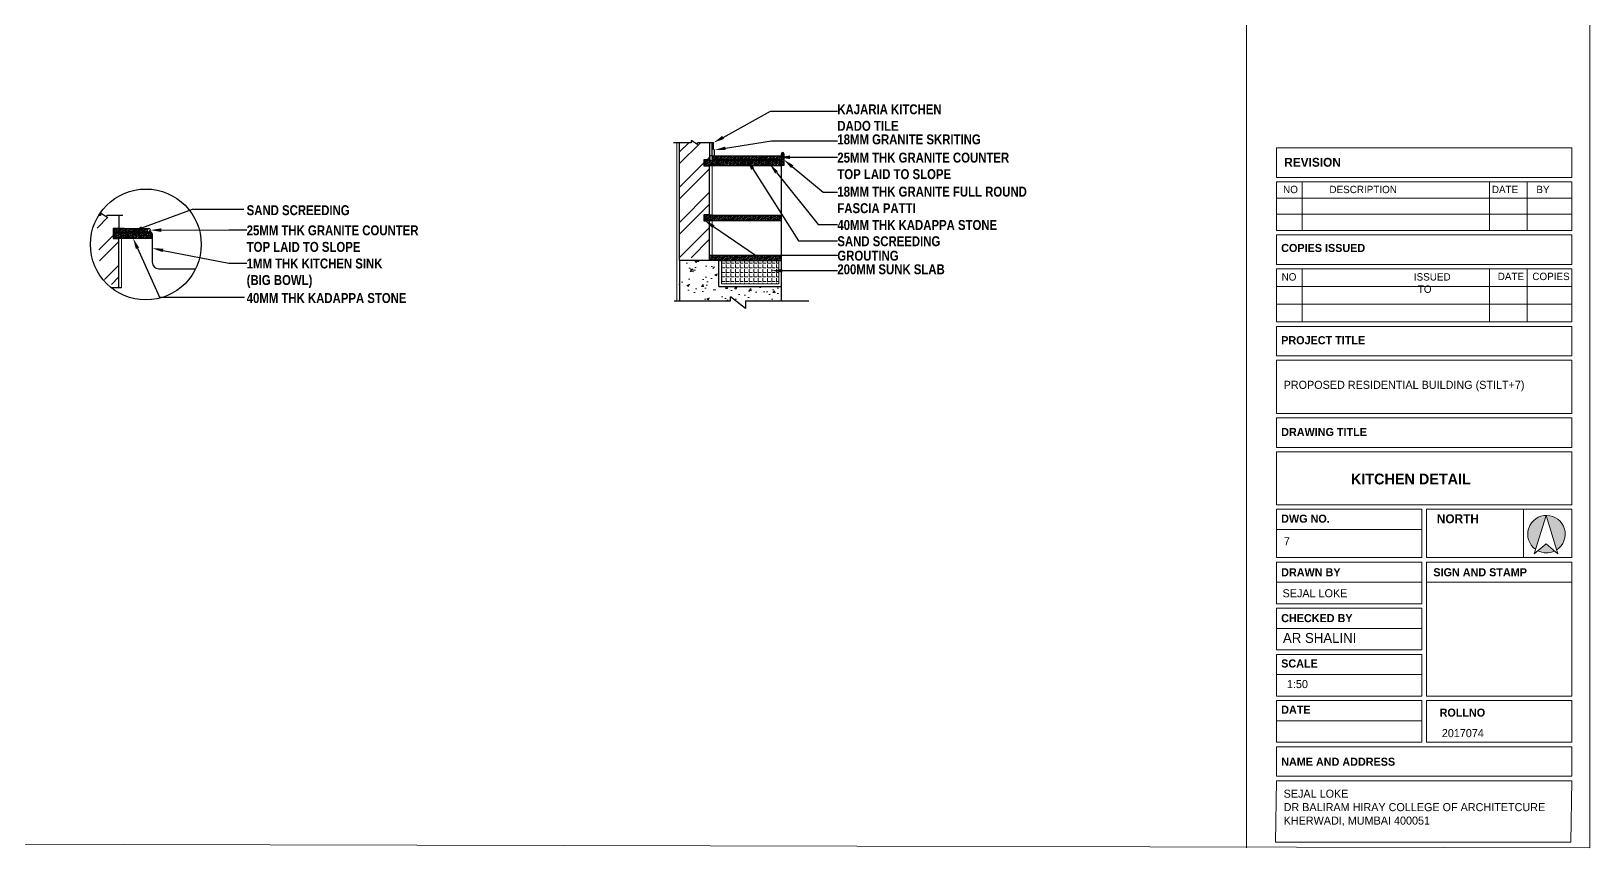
# Model space of a CAD drawing. Header units: millimetres. Extents: x -1932176 to 78768, y -1967 to 1266654.
# Drawn here: x -285910 to -273986, y 475674 to 481921 of the extents above; entities that cross this region are included whole.
import ezdxf
from ezdxf import colors
from ezdxf.entities.mleader import LeaderData, LeaderLine
from ezdxf.math import Vec2, Vec3

# ---------------------------------------------------------------- set-up
doc = ezdxf.new("R2010")
doc.units = ezdxf.units.MM
for name, color, linetype, lineweight in [('HATCH', 250, 'Continuous', 13), ('PLASTER', 252, 'Continuous', 15), ('SHEET', 7, 'Continuous', 13)]:
    doc.layers.add(name, color=color, linetype=linetype, lineweight=lineweight)
doc.styles.add('.3SWIS BOLD', font='swisscb.ttf', dxfattribs={"height": 0.3})
doc.styles.add('20 scale', font='ARIALN.TTF', dxfattribs={"height": 0.2})
doc.styles.get("Standard").update_dxf_attribs({"font": 'arial.ttf'})
pattern_1 = [(45, (-459016.053, 152408.8), (-13.4703842, 13.4703842), []), (45, (-459002.583, 152408.8), (-13.4703842, 13.4703842), [23.8125, -4.7625, 0, -4.7625])]

msp = doc.modelspace()

# ---------------------------------------------------------------- hatches: boundary and pattern name
at = {"layer": 'HATCH'}
h = msp.add_hatch(dxfattribs=at)
h.set_pattern_fill('ANSI32', color=256, scale=20)
h.set_pattern_definition([(45, (-455706.18, 152408.8), (-134.70384, 134.70384), []), (45, (-455616.37, 152408.8), (-134.70384, 134.70384), [])])
h.paths.add_polyline_path([(-280759.26955, 480512.52566), (-280719.72652, 480512.52566), (-280719.72652, 480892.52566), (-280759.26955, 480892.52566), (-280759.26955, 480932.52566), (-280719.72652, 480932.52566), (-280719.72652, 481067.52566), (-280949.72652, 481067.52566), (-280949.72652, 480187.52566), (-280719.72652, 480187.52566), (-280719.72652, 480472.52566), (-280759.26955, 480472.52566)])
h = msp.add_hatch(dxfattribs=at)
h.set_pattern_fill('AR-CONC', color=256, scale=0.1)
h.set_pattern_definition([(50, (-455706.177, 152408.799), (18.2184669, -1.59390855), [1.905, -20.955]), (355, (-455706.177, 152408.8), (-3.5243421, 19.1056845), [1.524, -16.7640584]), (100.4514447, (-455704.658, 152408.666), (14.6941247, 17.5117752), [1.6190009, -17.8090245]), (46.1842, (-455706.177, 152413.88), (27.1079041, -4.2042328), [2.8575, -31.4325]), (96.635558, (-455703.918, 152413.53), (23.7404134, 24.7426125), [2.4285023, -26.7135608]), (351.184151, (-455706.177, 152413.88), (23.7404134, 24.7426125), [2.2859967, -25.1459732]), (21, (-455703.637, 152412.609), (15.1614391, -10.2265198), [1.905, -20.955]), (326, (-455703.637, 152412.61), (6.1802028, 18.4187966), [1.524, -16.764]), (71.451445, (-455702.373, 152411.757), (21.3416419, 8.1922769), [1.6190009, -17.8089938]), (37.5, (-455706.177, 152408.799), (0.30886033, 8.45550389), [0, -16.5608, 0, -17.018, 0, -16.8275]), (7.5, (-455706.177, 152408.799), (6.68196625, 10.01805748), [0, -9.7028, 0, -16.1798, 0, -6.4135]), (327.5, (-455711.841, 152408.799), (13.55905952, -0.5728744), [0, -6.35, 0, -19.812, 0, -26.289]), (317.5, (-455714.381, 152408.799), (14.81291814, 2.5426491), [0, -8.255, 0, -13.1572, 0, -18.669])])
h.paths.add_polyline_path([(-280699.72652, 480967.52566), (-280699.72652, 481067.52566), (-280702.72652, 481067.52566), (-280702.72652, 480967.52566), (-280719.72652, 480967.52566), (-280719.72652, 480932.52566), (-280699.72652, 480932.52566), (-280169.72652, 480932.52566), (-280169.72652, 480942.52566), (-280699.72652, 480942.52566)])
h = msp.add_hatch(dxfattribs=at)
h.set_pattern_fill('ANSI35', color=256, scale=3)
h.set_pattern_definition(pattern_1)
h.paths.add_polyline_path([(-280169.72652, 480932.52566), (-280699.72652, 480932.52566), (-280759.26955, 480932.52566), (-280759.26955, 480892.52566), (-280169.72652, 480892.52566)])
h.paths.add_polyline_path([(-280169.72652, 480512.52566), (-280699.72652, 480512.52566), (-280759.26955, 480512.52566), (-280759.26955, 480472.52566), (-280169.72652, 480472.52566)])
h.paths.add_polyline_path([(-280169.72652, 480967.52566), (-280699.72652, 480967.52566), (-280699.72652, 480942.52566), (-280169.72652, 480942.52566)])
h = msp.add_hatch(dxfattribs=at)
h.set_pattern_fill('ANSI35', color=256, scale=3)
h.set_pattern_definition(pattern_1)
h.paths.add_polyline_path([(-280169.72652, 480892.52566), (-280151.72652, 480892.52566), (-280151.72652, 480982.52566, 1), (-280169.72652, 480982.52566)])
h = msp.add_hatch(dxfattribs=at)
h.set_pattern_fill('ANSI32', color=256, scale=20)
h.set_pattern_definition([(45, (-460225.07, 151852.35), (-134.70384, 134.70384), []), (45, (-460135.26, 151852.35), (-134.70384, 134.70384), [])])
h.paths.add_polyline_path([(-285278.16038, 479956.0776), (-285238.61735, 479956.0776), (-285238.61735, 480336.0776), (-285282.5267, 480336.0776), (-285282.5267, 480413.97012), (-285238.61735, 480413.97012), (-285238.61735, 480511.0776), (-285410.65579, 480481.52508), (-285377.09893, 480041.30476), (-285263.21082, 479959.46858), (-285238.61735, 479916.0776), (-285278.16038, 479916.0776)])
h = msp.add_hatch(dxfattribs=at)
h.set_pattern_fill('ANSI35', color=256, scale=3)
h.set_pattern_definition([(45, (-463534.944, 151852.351), (-13.4703842, 13.4703842), []), (45, (-463521.474, 151852.351), (-13.4703842, 13.4703842), [23.8125, -4.7625, 0, -4.7625])])
h.paths.add_polyline_path([(-284983.38887, 480376.0776), (-285218.61735, 480376.0776), (-285278.16038, 480376.0776), (-285278.16038, 480336.0776), (-284983.38887, 480336.0776)])
h.paths.add_polyline_path([(-284688.61735, 479956.0776), (-285218.61735, 479956.0776), (-285278.16038, 479956.0776)])
h.paths.add_polyline_path([(-285016.09607, 480411.0776), (-285278.16038, 480411.0776), (-285278.16038, 480386.0776), (-285016.09607, 480386.0776)])
h = msp.add_hatch(dxfattribs=at)
h.set_pattern_fill('AR-CONC', color=256, scale=0.1)
h.set_pattern_definition([(50, (-460225.068, 151852.351), (18.2184669, -1.59390855), [1.905, -20.955]), (355, (-460225.068, 151852.351), (-3.5243421, 19.1056845), [1.524, -16.7640584]), (100.4514447, (-460223.55, 151852.218), (14.6941247, 17.5117752), [1.6190009, -17.8090245]), (46.1842, (-460225.068, 151857.431), (27.1079041, -4.2042328), [2.8575, -31.4325]), (96.635558, (-460222.809, 151857.08), (23.7404134, 24.7426125), [2.4285023, -26.7135608]), (351.184151, (-460225.068, 151857.43), (23.7404134, 24.7426125), [2.2859967, -25.1459732]), (21, (-460222.528, 151856.161), (15.1614391, -10.2265198), [1.905, -20.955]), (326, (-460222.528, 151856.161), (6.1802028, 18.4187966), [1.524, -16.764]), (71.451445, (-460221.264, 151855.309), (21.3416419, 8.1922769), [1.6190009, -17.8089938]), (37.5, (-460225.0675, 151852.351), (0.30886033, 8.45550389), [0, -16.5608, 0, -17.018, 0, -16.8275]), (7.5, (-460225.0675, 151852.351), (6.68196625, 10.01805748), [0, -9.7028, 0, -16.1798, 0, -6.4135]), (327.5, (-460230.732, 151852.351), (13.55905952, -0.5728744), [0, -6.35, 0, -19.812, 0, -26.289]), (317.5, (-460233.272, 151852.351), (14.81291814, 2.5426491), [0, -8.255, 0, -13.1572, 0, -18.669])])
h.paths.add_polyline_path([(-285216.55647, 480386.0776), (-285218.61735, 480386.05397), (-285221.61735, 480386.05397), (-285221.61735, 480386.03104), (-285277.95422, 480386.03104), (-285277.95422, 480376.0776), (-285218.61735, 480376.0776), (-284986.06836, 480376.0776), (-285003.38887, 480386.0776), (-285218.61735, 480386.0776)])
h = msp.add_hatch(dxfattribs=at)
h.set_pattern_fill('ANSI35', color=256, scale=3)
h.set_pattern_definition([(45, (-453693.533, 152071.24), (-13.4703842, 13.4703842), []), (45, (-453680.063, 152071.24), (-13.4703842, 13.4703842), [23.8125, -4.7625, 0, -4.7625])])
h.paths.add_polyline_path([(-280169.72652, 480207.52566), (-280699.72652, 480207.52566), (-280699.72652, 480167.52566), (-280649.72652, 480167.52566), (-280169.72652, 480167.52566)])
h.paths.add_polyline_path([(-280699.72652, 480207.52566), (-280719.72652, 480207.52566), (-280719.72652, 480167.52566), (-280699.72652, 480167.52566)])
h = msp.add_hatch(dxfattribs=at)
h.set_pattern_fill('AR-CONC', color=256)
h.set_pattern_definition([(50, (-455706.18, 152408.8), (182.18467, -15.939086), [19.05, -209.55]), (355, (-455706.18, 152408.8), (-35.24342, 191.056845), [15.24, -167.64058]), (100.451445, (-455691, 152407.47), (146.94125, 175.11775), [16.19001, -178.09024]), (46.1842, (-455706.18, 152459.6), (271.07904, -42.04233), [28.575, -314.325]), (96.63556, (-455683.6, 152456.1), (237.40413, 247.42612), [24.28502, -267.1356]), (351.18415, (-455706.18, 152459.6), (237.40413, 247.42612), [22.85997, -251.45973]), (21, (-455680.78, 152446.9), (151.61439, -102.2652), [19.05, -209.55]), (326, (-455680.78, 152446.9), (61.80203, 184.18797), [15.24, -167.64]), (71.451445, (-455668.14, 152438.38), (213.41642, 81.92277), [16.19001, -178.08994]), (37.5, (-455706.177, 152408.8), (3.088603, 84.555039), [0, -165.608, 0, -170.18, 0, -168.275]), (7.5, (-455706.18, 152408.8), (66.819663, 100.180575), [0, -97.028, 0, -161.798, 0, -64.135]), (327.5, (-455762.82, 152408.8), (135.590595, -5.728744), [0, -63.5, 0, -198.12, 0, -262.89]), (317.5, (-455788.22, 152408.8), (148.12918, 25.42649), [0, -82.55, 0, -131.572, 0, -186.69])])
h.paths.add_polyline_path([(-280649.72652, 480167.52566), (-280949.72652, 480167.52566), (-280949.72652, 479857.05838), (-280559.72652, 479857.05838), (-280559.72652, 479887.79362), (-280445.29157, 479799.94439), (-280445.29157, 479857.05838), (-280169.72652, 479857.05838), (-280169.72652, 479967.52566), (-280649.72652, 479967.52566)])
h = msp.add_hatch(dxfattribs=at)
h.set_pattern_fill('ANGLE', color=256, scale=5)
h.set_pattern_definition([(0, (-455706.177, 152408.8), (0, 34.925), [25.4, -9.525]), (90, (-455706.177, 152408.8), (-34.925, 2e-15), [25.4, -9.525])])
h.paths.add_polyline_path([(-280189.72652, 479987.52566), (-280189.72652, 480167.52566), (-280629.72652, 480167.52566), (-280629.72652, 479987.52566)])
at = {"layer": 'SHEET', "linetype": 'ByBlock', "lineweight": 20, "transparency": 33554687}
h = msp.add_hatch(color=256, dxfattribs=at)
h.dxf.hatch_style = 1
h.paths.add_polyline_path([(-274320.99056, 478215.08688), (-274239.59647, 477953.3627, 3.231701641), (-274401.2169, 477957.11762)])
h.paths.add_polyline_path([(-274320.99056, 477999.51783), (-274383.4535, 477946.21391, 0.2347967333), (-274256.07859, 477944.12399)])

# ---------------------------------------------------------------- linework, layer by layer
for p, q in [((-280861.84862, 481067.52566), (-280996.96655, 481067.52566)), ((-280949.72652, 480167.52566), (-280949.72652, 481067.52566)), ((-280813.08063, 481053.17605), (-280861.84862, 481085.50559)), ((-280861.84862, 481085.50559), (-280861.84862, 481067.52566)), ((-280689.72652, 481067.52566), (-280813.08063, 481067.52566)), ((-280813.08063, 481053.17605), (-280813.08063, 481067.52566)), ((-280719.72652, 481067.52566), (-280719.72652, 480932.52566)), ((-280702.72652, 481067.52566), (-280702.72652, 480967.52566)), ((-280699.72652, 480967.52566), (-280699.72652, 481067.52566)), ((-280689.72652, 481017.52566), (-280689.72652, 481067.52566)), ((-280719.72652, 480935.29042), (-280763.63587, 480935.29042)), ((-280763.63587, 480935.29042), (-280763.63587, 480893.29042)), ((-280699.72652, 480932.52566), (-280759.26955, 480932.52566)), ((-280759.26955, 480932.52566), (-280759.26955, 480892.52566)), ((-280702.72652, 480967.52566), (-280719.72652, 480967.52566)), ((-280689.72652, 481017.52566), (-280699.72652, 481017.52566)), ((-280699.72652, 480967.52566), (-280699.72652, 480942.52566)), ((-280699.72652, 480967.52566), (-280699.72652, 480967.52566)), ((-280699.72652, 480967.52566), (-280681.72652, 480967.52566)), ((-280699.72652, 480942.52566), (-280169.72652, 480942.52566)), ((-280699.72652, 480932.52566), (-280169.72652, 480932.52566)), ((-280689.72652, 481017.52566), (-280681.72652, 481010.99554)), ((-280681.72652, 480967.52566), (-280681.72652, 481010.99554)), ((-280681.72652, 480967.52566), (-280169.72652, 480967.52566)), ((-280169.72652, 480892.52566), (-280169.72652, 480982.52566)), ((-280169.72652, 480167.52566), (-280169.72652, 480967.52566)), ((-280151.72652, 480982.52566), (-280151.72652, 480892.52566)), ((-280763.63587, 480893.29042), (-280763.63587, 480891.29042)), ((-280763.63587, 480891.29042), (-280719.72652, 480891.29042)), ((-280759.26955, 480892.52566), (-280169.72652, 480892.52566)), ((-280719.72652, 480512.52566), (-280719.72652, 480892.52566)), ((-280151.72652, 480892.52566), (-280169.72652, 480892.52566)), ((-285380.73946, 480511.0776), (-285398.12843, 480511.0776)), ((-285331.97146, 480496.72799), (-285380.73946, 480529.05753)), ((-285380.73946, 480529.05753), (-285380.73946, 480511.0776)), ((-285208.61735, 480511.0776), (-285331.97146, 480511.0776)), ((-285331.97146, 480496.72799), (-285331.97146, 480511.0776)), ((-285238.61735, 480511.0776), (-285238.61735, 480411.0776)), ((-280719.72652, 480514.52566), (-280763.63587, 480514.52566)), ((-280763.63587, 480514.52566), (-280763.63587, 480472.52566)), ((-280763.63587, 480472.52566), (-280763.63587, 480470.52566)), ((-280763.63587, 480470.52566), (-280719.72652, 480470.52566)), ((-280699.72652, 480512.52566), (-280759.26955, 480512.52566)), ((-280759.26955, 480512.52566), (-280759.26955, 480472.52566)), ((-280759.26955, 480472.52566), (-280169.72652, 480472.52566)), ((-280719.72652, 480512.52566), (-280719.72652, 480514.52566)), ((-280719.72652, 480167.52566), (-280719.72652, 480472.52566)), ((-280699.72652, 480512.52566), (-280169.72652, 480512.52566)), ((-285198.97708, 480411.0776), (-285282.5267, 480411.0776)), ((-285282.5267, 480411.0776), (-285282.5267, 480336.84236)), ((-285282.5267, 480336.84236), (-285282.5267, 480334.84236)), ((-285282.5267, 480334.84236), (-285238.61735, 480334.84236)), ((-285278.16038, 480411.0776), (-285278.16038, 480386.0776)), ((-285278.16038, 480386.0776), (-285003.38887, 480386.0776)), ((-285218.61735, 480376.0776), (-285278.16038, 480376.0776)), ((-285278.16038, 480376.0776), (-285278.16038, 480336.0776)), ((-285278.16038, 480336.0776), (-284983.38887, 480336.0776)), ((-285238.61735, 479956.0776), (-285238.61735, 480336.0776)), ((-285218.61735, 480411.0776), (-285218.61735, 480411.0776)), ((-285218.61735, 480376.0776), (-284983.38887, 480376.0776)), ((-285200.61735, 480411.0776), (-285010.67746, 480411.0776)), ((-284983.38887, 480366.0776), (-284983.38887, 480153.31205)), ((-280719.72652, 480167.52566), (-280719.72652, 480207.52566)), ((-280719.72652, 480207.52566), (-280169.72652, 480207.52566)), ((-284933.38887, 480103.31205), (-284651.70227, 480103.31205)), ((-280649.72652, 480167.52566), (-280949.72652, 480167.52566)), ((-280949.72652, 480167.52566), (-280949.72652, 479857.05838)), ((-280649.72652, 479967.52566), (-280649.72652, 480167.52566)), ((-280649.72652, 480167.52566), (-280169.72652, 480167.52566)), ((-280169.72652, 479857.05838), (-280169.72652, 480167.52566)), ((-280649.72652, 479967.52566), (-280169.72652, 479967.52566)), ((-285218.61735, 479956.0776), (-285295.57393, 479956.0776)), ((-280990.24752, 479857.05838), (-280559.72652, 479857.05838)), ((-280559.72652, 479857.05838), (-280559.72652, 479887.79362)), ((-280445.29157, 479799.94439), (-280559.72652, 479887.79362)), ((-280445.29157, 479857.05838), (-279961.41303, 479857.05838)), ((-280445.29157, 479857.05838), (-280445.29157, 479799.94439))]:
    msp.add_line(p, q)
msp.add_circle((-285032.91753, 480288.92995), 424.00363)
for centre, radius, start, end in [((-280160.72652, 480982.52566), 9, 0, 180), ((-285010.67746, 480398.5776), 12.5, 270, 90), ((-285003.38887, 480366.0776), 20, 0, 90), ((-284933.38887, 480153.31205), 50, 180, 270)]:
    msp.add_arc(centre, radius, start, end)
at = {"layer": 'PLASTER'}
for p, q in [((-280969.72652, 479857.05838), (-280969.72652, 481067.52566)), ((-280699.72652, 480892.52566), (-280699.72652, 480512.52566)), ((-280699.72652, 480488.85712), (-280699.72652, 480475.38673)), ((-280699.72652, 480472.52566), (-280699.72652, 480167.52566)), ((-285218.61735, 480336.0776), (-285218.61735, 479956.0776)), ((-280629.72652, 480167.52566), (-280629.72652, 479987.52566)), ((-280189.72652, 479987.52566), (-280189.72652, 480167.52566)), ((-280629.72652, 479987.52566), (-280189.72652, 479987.52566))]:
    msp.add_line(p, q, dxfattribs=at)
at = {"layer": 'SHEET'}
msp.add_line((-276612.92523, 488125.36217), (-276612.92523, 475673.74839), dxfattribs=at)
at = {"layer": 'SHEET', "linetype": 'Continuous', "lineweight": 9, "ltscale": 2.5}
for p, q in [((-274123.17975, 481028.17074), (-274123.17975, 480807.38732)), ((-274123.17975, 480802.21849), (-274123.17975, 481028.17074)), ((-276382.70227, 480768.32565), (-274123.17975, 480768.32565)), ((-276382.70227, 480768.32565), (-276382.70227, 480396.26554)), ((-276185.49292, 480768.32565), (-276185.49292, 480396.26554)), ((-274753.83323, 480768.32565), (-274753.83323, 480396.26554)), ((-274464.08827, 480768.32565), (-274464.08827, 480396.26554)), ((-274123.17975, 480768.32565), (-274123.17975, 480396.26554)), ((-276382.70227, 480644.30561), (-274123.17975, 480644.30561)), ((-276382.70227, 480520.28558), (-274123.17975, 480520.28558)), ((-274123.17975, 480396.26554), (-276382.70227, 480396.26554)), ((-274123.17975, 480362.3727), (-274123.17975, 480136.42045)), ((-276382.70227, 479696.57467), (-276382.70227, 480102.52761)), ((-276382.70227, 480102.52761), (-274123.17975, 480102.52761)), ((-276185.49292, 480102.52761), (-276185.49292, 479696.57467)), ((-274753.83323, 480102.52761), (-274753.83323, 479696.57467)), ((-274464.08827, 480102.52761), (-274464.08827, 479696.57467)), ((-274123.17975, 480102.52761), (-274123.17975, 479696.57467)), ((-276382.70227, 479967.20997), (-274123.17975, 479967.20997)), ((-276382.70227, 479831.89232), (-274123.17975, 479831.89232)), ((-274123.17975, 479696.57467), (-276382.70227, 479696.57467)), ((-275269.88743, 477893.27198), (-275269.88743, 478263.30008)), ((-275235.99459, 477893.27198), (-275235.99459, 478263.30008)), ((-274493.20785, 478263.30008), (-274493.20785, 477893.27198)), ((-275269.88743, 477540.18947), (-275269.88743, 477859.37914)), ((-275235.99459, 476834.02444), (-275235.99459, 477859.37914)), ((-275269.88743, 477187.10695), (-275269.88743, 477506.29663)), ((-275269.88743, 476834.02444), (-275269.88743, 477153.21412)), ((-275269.88743, 476480.94193), (-275269.88743, 476800.1316)), ((-275235.99459, 476834.02444), (-274123.17975, 476834.02444)), ((-275235.99459, 476480.94193), (-275235.99459, 476800.1316)), ((-275235.99459, 476800.1316), (-274123.17975, 476800.1316)), ((-275235.99459, 476480.94193), (-274123.17975, 476480.94193))]:
    msp.add_line(p, q, dxfattribs=at)
at = {"layer": 'SHEET', "linetype": 'ByBlock', "lineweight": 20}
for p, q in [((-274412.25026, 477921.63966), (-274320.99056, 478215.08688)), ((-274229.73086, 477921.63966), (-274320.99056, 478215.08688)), ((-274412.25026, 477921.63966), (-274320.99056, 477999.51783)), ((-274229.73086, 477921.63966), (-274320.99056, 477999.51783))]:
    msp.add_line(p, q, dxfattribs=at)
at = {"layer": 'SHEET'}
msp.add_lwpolyline([(-291936.58594, 488167.28367), (-273985.92508, 488125.36217), (-273985.92508, 475673.74839), (-291936.58594, 475715.66989)], close=True, dxfattribs=at)
at = {"layer": 'SHEET', "linetype": 'Continuous', "lineweight": 9, "ltscale": 2.5}
for points in [[(-274123.17975, 480802.21849), (-276382.70227, 480802.21849), (-276382.70227, 481028.17074), (-274123.17975, 481028.17074)], [(-275608.8158, 480362.3727), (-276382.70227, 480362.3727)], [(-276382.70227, 480136.42045), (-276382.70227, 480362.3727)], [(-274123.17975, 480136.42045), (-276382.70227, 480136.42045), (-276382.70227, 480362.3727), (-274123.17975, 480362.3727)], [(-276382.70227, 479696.57467), (-276382.70227, 480102.52761)], [(-274123.17975, 479662.68183), (-276382.70227, 479662.68183)], [(-276382.70227, 479436.72958), (-276382.70227, 479662.68183)], [(-276382.70227, 478996.8838), (-276382.70227, 479402.83674)], [(-274123.17975, 478962.99096), (-276382.70227, 478962.99096)], [(-276382.70227, 478737.03871), (-276382.70227, 478962.99096)], [(-276382.70227, 478297.19292), (-276382.70227, 478703.14587)], [(-275269.88743, 478109.09744), (-276382.70227, 478109.09744), (-276382.70227, 478263.30008), (-275269.88743, 478263.30008)], [(-275235.99459, 478263.30008), (-274123.17975, 478263.30008)], [(-274123.17975, 478263.30008), (-274123.17975, 477893.27198)], [(-275269.88743, 477893.27198), (-276382.70227, 477893.27198), (-276382.70227, 478109.09744), (-275269.88743, 478109.09744)], [(-275269.88743, 477705.1765), (-276382.70227, 477705.1765), (-276382.70227, 477859.37914), (-275269.88743, 477859.37914)], [(-274123.17975, 477893.27198), (-275235.99459, 477893.27198)], [(-275235.99459, 477859.37914), (-274123.17975, 477859.37914)], [(-274123.17975, 477859.37914), (-274123.17975, 476834.02444)], [(-275269.88743, 477540.18947), (-276382.70227, 477540.18947), (-276382.70227, 477705.1765), (-275269.88743, 477705.1765)], [(-275235.99459, 477705.1765), (-274123.17975, 477705.1765)], [(-275269.88743, 477352.09399), (-276382.70227, 477352.09399), (-276382.70227, 477506.29663), (-275269.88743, 477506.29663)], [(-275269.88743, 477187.10695), (-276382.70227, 477187.10695), (-276382.70227, 477352.09399), (-275269.88743, 477352.09399)], [(-275269.88743, 476999.01147), (-276382.70227, 476999.01147), (-276382.70227, 477153.21412), (-275269.88743, 477153.21412)], [(-275269.88743, 476834.02444), (-276382.70227, 476834.02444), (-276382.70227, 476999.01147), (-275269.88743, 476999.01147)], [(-275269.88743, 476645.92896), (-276382.70227, 476645.92896), (-276382.70227, 476800.1316), (-275269.88743, 476800.1316)], [(-274123.17975, 476800.1316), (-274123.17975, 476480.94193)], [(-275269.88743, 476480.94193), (-276382.70227, 476480.94193), (-276382.70227, 476645.92896), (-275269.88743, 476645.92896)], [(-274123.17975, 476447.04909), (-276382.70227, 476447.04909)]]:
    msp.add_lwpolyline(points, dxfattribs=at)
for points in [[(-276382.70227, 479662.68183), (-274123.17975, 479662.68183), (-274123.17975, 479436.72958), (-276382.70227, 479436.72958)], [(-276382.70227, 479402.83674), (-274123.17975, 479402.83674), (-274123.17975, 478996.8838), (-276382.70227, 478996.8838)], [(-276382.70227, 478962.99096), (-274123.17975, 478962.99096), (-274123.17975, 478737.03871), (-276382.70227, 478737.03871)], [(-276382.70227, 478703.14587), (-274123.17975, 478703.14587), (-274123.17975, 478297.19292), (-276382.70227, 478297.19292)], [(-276382.70227, 476447.04909), (-274123.17975, 476447.04909), (-274123.17975, 476221.09684), (-276382.70227, 476221.09684)], [(-276382.70227, 476187.204), (-274123.17975, 476187.204), (-274131.96428, 475715.75406), (-276391.4868, 475715.75406)]]:
    msp.add_lwpolyline(points, close=True, dxfattribs=at)
at = {"layer": 'SHEET', "linetype": 'ByBlock', "lineweight": 20}
for start, end in [(303.056834928, 234.281348042), (242.632966, 295.48702152)]:
    msp.add_arc((-274317.66347, 478073.31468), 143.1186, start, end, dxfattribs=at)

# ---------------------------------------------------------------- texts
at = {"lineweight": 15, "attachment_point": 1, "style": '.3SWIS BOLD'}
for s, insert, char_height in [('KAJARIA KITCHEN \\PDADO TILE', (-279742.68008, 481361.15968), 75.9458467), ('18MM GRANITE SKRITING', (-279742.68008, 481131.01034), 75.9458467), ('25MM THK GRANITE COUNTER\\PTOP LAID TO SLOPE', (-279742.68008, 480991.51405), 75.9458467), ('18MM THK GRANITE FULL ROUND \\PFASCIA PATTI', (-279742.68008, 480731.079), 75.9458467), ('SAND SCREEDING', (-284261.57091, 480589.08845), 75.9458467), ('25MM THK GRANITE COUNTER\\PTOP LAID TO SLOPE', (-284261.57091, 480435.06599), 75.9458467), ('40MM THK KADAPPA STONE', (-279742.68008, 480476.04754), 75.9458467), ('SAND SCREEDING', (-279742.68008, 480351.67915), 75.9458467), ('GROUTING', (-279742.68008, 480241.24419), 75.945847), ('1MM THK KITCHEN SINK\\P(BIG BOWL)', (-284261.57091, 480181.57019), 75.9458467), ('200MM SUNK SLAB', (-279742.68008, 480137.0631), 75.9458467), ('40MM THK KADAPPA STONE', (-284261.57091, 479917.01892), 75.9458467)]:
    msp.add_mtext_dynamic_manual_height_columns(s, width=2443.5371328, gutter_width=12.5, heights=[312.7471], dxfattribs=dict(at, insert=insert, char_height=char_height))
at = {"layer": 'SHEET', "linetype": 'Continuous', "lineweight": 9, "ltscale": 50, "attachment_point": 1, "style": '20 scale'}
for s, width, heights, insert, char_height in [('{\\fCentury Gothic|b1|i0|c0|p34;REVISION  }', 66.4831048, [6.59764], (-276323.79124, 480951.29376), 67.7856755), ('\\pi-53.219;{\\fCentury Gothic|b0|i0|c0|p34;NO}', 8.7279214, [4.14976], (-276279.21251, 480738.07026), 56.4880629), ('\\pi-222.49;{\\fCentury Gothic|b0|i0|c0|p34;DESCRIPTION}', 34.9161875, [4.14976], (-275755.64427, 480738.07026), 56.4880629), ('\\pi-84.887;{\\fCentury Gothic|b0|i0|c0|p34;DATE}', 12.8232824, [4.14976], (-274650.34347, 480738.07026), 56.4880629), ('\\pi-34.361;{\\fCentury Gothic|b0|i0|c0|p34;BY}', 13.5326087, [4.14976], (-274360.59852, 480738.07026), 56.4880629), ('\\pi-53.219;{\\fCentury Gothic|b0|i0|c0|p34;NO}', 8.7279214, [4.14976], (-276290.91029, 480069.37267), 56.4880629), ('\\pi-84.887;{\\fCentury Gothic|b0|i0|c0|p34;DATE}', 12.8232824, [4.14976], (-274605.63533, 480073.00653), 56.4880629), ('\\pi-127.54;{\\fCentury Gothic|b0|i0|c0|p34;COPIES}', 13.5326087, [4.14976], (-274298.1828, 480073.00653), 56.4880629), ('{\\fCentury Gothic|b1|i0|c0|p34;NORTH}', 30.7331048, [4.78312], (-275156.67281, 478224.70011), 67.7856755), ('{\\fCentury Gothic|b0|i0|c0|p34;7}', 689.9624133, [4.78312], (-276326.74102, 478049.86303), 61.7687175), ('{\\fCentury Gothic|b0|i0|c0|p34;SEJAL LOKE}', 2212.0658659, [4.78312], (-276336.57641, 477651.72746), 61.7687175), ('{\\fCentury Gothic|b0|i0|c0|p34;1:50}', 30.7331048, [4.78312], (-276303.23723, 476957.29052), 61.7687175)]:
    msp.add_mtext_dynamic_manual_height_columns(s, width=width, gutter_width=1125, heights=heights, dxfattribs=dict(at, insert=insert, char_height=char_height))
at = {"layer": 'SHEET', "linetype": 'ByBlock', "lineweight": 20, "attachment_point": 1}
for s, width, insert, char_height in [('{\\fCentury Gothic|b1|i0|c0|p34;COPIES ISSUED}', 2437.1509055, (-276347.22807, 480293.1263), 61.7687175), ('{\\fCentury Gothic|b1|i0|c0|p34;PROJECT TITLE}', 2437.1509055, (-276347.22807, 479587.58977), 61.7687175), ('{\\fCentury Gothic|b0|i0|c0|p34;PROPOSED RESIDENTIAL BUILDING (STILT+7)}', 4907.5748606, (-276328.49555, 479246.29068), 61.7687175), ('{\\fCentury Gothic|b1|i0|c0|p34;DRAWING TITLE}', 2437.1509055, (-276347.22807, 478885.47534), 61.7687175), ('{\\fCentury Gothic|b1|i0|c0|p34;KITCHEN DETAIL}', 4907.5748606, (-275813.8285, 478536.09095), 82.3582901), ('{\\fCentury Gothic|b1|i0|c0|p34;DWG NO.}', 2437.1509055, (-276347.22807, 478222.52399), 61.7687175), ('{\\fCentury Gothic|b1|i0|c0|p34;DRAWN BY}', 2437.1509055, (-276347.22807, 477812.49571), 61.7687175), ('{\\fCentury Gothic|b1|i0|c0|p34;SIGN AND STAMP}', 2437.1509055, (-275183.00571, 477812.49571), 61.7687175), ('{\\fCentury Gothic|b1|i0|c0|p34;CHECKED BY}', 2437.1509055, (-276347.22807, 477461.6773), 61.7687175), ('{\\fCentury Gothic|b1|i0|c0|p34;SCALE}', 2437.1509055, (-276347.22807, 477114.73862), 61.7687175), ('{\\fCentury Gothic|b1|i0|c0|p34;DATE}', 2437.1509055, (-276347.22807, 476761.0463), 61.7687175), ('{\\fCentury Gothic|b1|i0|c0|p34;ROLLNO}', 2437.1509055, (-275135.31768, 476738.67456), 61.7687175), ('{\\fCentury Gothic|b1|i0|c0|p34;NAME AND ADDRESS}', 2437.1509055, (-276347.22807, 476363.11127), 61.7687175), ('{\\fCentury Gothic|b0|i0|c0|p34;SEJAL LOKE\\PDR BALIRAM HIRAY COLLEGE OF ARCHITETCURE \\PKHERWADI, MUMBAI 400051}', 4907.5748606, (-276328.49555, 476118.93582), 61.7687175)]:
    msp.add_mtext_dynamic_manual_height_columns(s, width=width, gutter_width=57.3737, heights=[0], dxfattribs=dict(at, insert=insert, char_height=char_height))
at = {"layer": 'SHEET', "linetype": 'Continuous', "lineweight": 9, "ltscale": 50}
note = msp.add_mtext_dynamic_manual_height_columns('\\pi-101.62;{\\fCentury Gothic|b0|i0|c0|p34;ISSUED }', width=34.9161875, gutter_width=430.8795, heights=[4.14976, 0], dxfattribs=dict(at, insert=(-275767.34205, 480069.37267), char_height=56.4880629, attachment_point=1, style='20 scale'))
for column, words in zip(note.columns.linked_columns, ['\\pi-30.601;{\\fCentury Gothic|b0|i0|c0|p34;TO}']):
    column.text = words
at = {"layer": 'SHEET', "color": 18, "linetype": 'Continuous', "lineweight": 9, "ltscale": 50, "true_color": 0x000000, "attachment_point": 1, "style": '20 scale'}
for s, width, insert, char_height in [('{\\fCentury Gothic|b0|i0|c0|p34;AR SHALINI }', 2212.0658659, (-276333.71275, 477317.22618), 75.5567014), ('{\\fCentury Gothic|b0|i0|c0|p34;2017074}', 689.9624133, (-275118.30986, 476582.09816), 61.7687175)]:
    msp.add_mtext_dynamic_manual_height_columns(s, width=width, gutter_width=1125, heights=[4.78312], dxfattribs=dict(at, insert=insert, char_height=char_height))

# ---------------------------------------------------------------- leaders
at = {"lineweight": 15, "ltscale": 0.025}
ml = msp.add_multileader_mtext('Standard', dxfattribs=at)
ml.set_content('', color=256)
ml.set_leader_properties()
ml.build(insert=Vec2(0, 0))
ml.multileader.update_dxf_attribs({"text_right_attachment_type": 6, "dogleg_length": 66.54706, "arrow_head_size": 83.33073})
ctx = ml.context
ctx.base_point, ctx.char_height, ctx.arrow_head_size, ctx.landing_gap_size, ctx.plane_origin = Vec3(-279742.68008, 481308.84466), 83.33073, 83.33073, 41.66536, Vec3(-279090.14849, 479636.01668)
ctx.right_attachment = 6
notes = []
notes.append((ctx, [(0, (1, 1, 0), (-280254.03507, 481308.84466), (1, 0), 511.35499, [(0, [(-280689.72652, 481067.52566)], 0, [])])]))
ctx.mtext.insert, ctx.mtext.flow_direction = Vec3(-279701.01471, 481350.51003), 5
ml = msp.add_multileader_mtext('Standard', dxfattribs=at)
ml.set_content('', color=256)
ml.set_leader_properties()
ml.build(insert=Vec2(0, 0))
ml.multileader.update_dxf_attribs({"text_right_attachment_type": 6, "dogleg_length": 66.54706, "arrow_head_size": 83.33073})
ctx = ml.context
ctx.base_point, ctx.char_height, ctx.arrow_head_size, ctx.landing_gap_size, ctx.plane_origin = Vec3(-279742.68008, 481082.57116), 83.33073, 83.33073, 41.66536, Vec3(-279082.14849, 479579.48656)
ctx.right_attachment = 6
notes.append((ctx, [(0, (1, 1, 0), (-280246.03507, 481082.57116), (1, 0), 503.35499, [(0, [(-280681.72652, 481010.99554)], 0, [])])]))
ctx.mtext.insert, ctx.mtext.flow_direction = Vec3(-279701.01471, 481124.23652), 5
ml = msp.add_multileader_mtext('Standard', dxfattribs=at)
ml.set_content('', color=256)
ml.set_leader_properties()
ml.build(insert=Vec2(0, 0))
ml.multileader.update_dxf_attribs({"text_right_attachment_type": 6, "dogleg_length": 0.36, "arrow_head_size": 83.33073})
ctx = ml.context
ctx.base_point, ctx.char_height, ctx.arrow_head_size, ctx.landing_gap_size, ctx.plane_origin = Vec3(-279742.68008, 480317.69445), 83.33073, 83.33073, 41.66536, Vec3(-279334.00697, 479866.28898)
ctx.right_attachment = 6
notes.append((ctx, [(0, (1, 1, 0), (-280040.49138, 480317.69445), (1, 0), 297.81131, [(0, [(-280434.72652, 480936.63872)], 0, [])])]))
ctx.mtext.insert, ctx.mtext.flow_direction = Vec3(-279701.01471, 480359.35981), 5
ml = msp.add_multileader_mtext('Standard', dxfattribs=at)
ml.set_content('', color=256)
ml.set_leader_properties()
ml.build(insert=Vec2(0, 0))
ml.multileader.update_dxf_attribs({"text_right_attachment_type": 6, "dogleg_length": 66.54706, "arrow_head_size": 83.33073})
ctx = ml.context
ctx.base_point, ctx.char_height, ctx.arrow_head_size, ctx.landing_gap_size, ctx.plane_origin = Vec3(-279742.68008, 480956.19614), 83.33073, 83.33073, 41.66536, Vec3(-278714.98368, 479524.31849)
ctx.right_attachment = 6
notes.append((ctx, [(0, (1, 1, 0), (-279878.87026, 480956.19614), (1, 0), 136.19018, [(0, [(-280189.48445, 480955.82747)], 0, [])])]))
ctx.mtext.insert, ctx.mtext.flow_direction = Vec3(-279701.01471, 480997.86151), 5
ml = msp.add_multileader_mtext('Standard', dxfattribs=at)
ml.set_content('', color=256)
ml.set_leader_properties()
ml.build(insert=Vec2(0, 0))
ml.multileader.update_dxf_attribs({"text_right_attachment_type": 6, "dogleg_length": 66.54706, "arrow_head_size": 83.33073})
ctx = ml.context
ctx.base_point, ctx.char_height, ctx.arrow_head_size, ctx.landing_gap_size, ctx.plane_origin = Vec3(-279742.68008, 480688.3223), 83.33073, 83.33073, 41.66536, Vec3(-278696.98368, 479494.31849)
ctx.right_attachment = 6
notes.append((ctx, [(0, (1, 1, 0), (-279852.22429, 480688.3223), (1, 0), 109.54421, [(0, [(-280151.72652, 480937.52566)], 0, [])])]))
ctx.mtext.insert, ctx.mtext.flow_direction = Vec3(-279701.01471, 480729.98767), 5
ml = msp.add_multileader_mtext('Standard', dxfattribs=at)
ml.set_content('', color=256)
ml.set_leader_properties()
ml.build(insert=Vec2(0, 0))
ml.multileader.update_dxf_attribs({"text_right_attachment_type": 6, "dogleg_length": 0.36, "arrow_head_size": 83.33073})
ctx = ml.context
ctx.base_point, ctx.char_height, ctx.arrow_head_size, ctx.landing_gap_size, ctx.plane_origin = Vec3(-279742.68008, 480442.06284), 83.33073, 83.33073, 41.66536, Vec3(-279334.00697, 480061.05104)
ctx.right_attachment = 6
notes.append((ctx, [(0, (1, 1, 0), (-279888.21747, 480442.06284), (1, 0), 145.53739, [(0, [(-280260.54716, 480905.26195)], 0, [])])]))
ctx.mtext.insert, ctx.mtext.flow_direction = Vec3(-279701.01471, 480483.72821), 5
ml = msp.add_multileader_mtext('Standard', dxfattribs=at)
ml.set_content('', color=256)
ml.set_leader_properties()
ml.build(insert=Vec2(0, 0))
ml.multileader.update_dxf_attribs({"text_right_attachment_type": 6, "dogleg_length": 0.36, "arrow_head_size": 83.33073})
ctx = ml.context
ctx.base_point, ctx.char_height, ctx.arrow_head_size, ctx.landing_gap_size, ctx.plane_origin = Vec3(-284283.08445, 480558.40615), 83.33073, 83.33073, 41.66536, Vec3(-283852.8978, 479504.60298)
ctx.right_attachment = 6
notes.append((ctx, [(0, (1, 1, 0), (-284676.05832, 480558.40615), (1, 0), 392.97387, [(0, [(-285140.77462, 480386.0776)], 0, [])])]))
ctx.mtext.insert, ctx.mtext.flow_direction = Vec3(-284241.41909, 480600.07151), 5
ml = msp.add_multileader_mtext('Standard', dxfattribs=at)
ml.set_content('', color=256)
ml.set_leader_properties()
ml.build(insert=Vec2(0, 0))
ml.multileader.update_dxf_attribs({"text_right_attachment_type": 6, "dogleg_length": 66.54706, "arrow_head_size": 83.33073})
ctx = ml.context
ctx.base_point, ctx.char_height, ctx.arrow_head_size, ctx.landing_gap_size, ctx.plane_origin = Vec3(-284261.57091, 480399.74808), 83.33073, 83.33073, 41.66536, Vec3(-283233.87452, 478967.87042)
ctx.right_attachment = 6
notes.append((ctx, [(0, (1, 1, 0), (-284397.76109, 480399.74808), (1, 0), 136.19018, [(0, [(-284998.17746, 480398.5776)], 0, [])])]))
ctx.mtext.insert, ctx.mtext.flow_direction = Vec3(-284219.90555, 480441.41344), 5
ml = msp.add_multileader_mtext('Standard', dxfattribs=at)
ml.set_content('', color=256)
ml.set_leader_properties()
ml.build(insert=Vec2(0, 0))
ml.multileader.update_dxf_attribs({"text_right_attachment_type": 6, "dogleg_length": 0.36, "arrow_head_size": 83.33073})
ctx = ml.context
ctx.base_point, ctx.char_height, ctx.arrow_head_size, ctx.landing_gap_size, ctx.plane_origin = Vec3(-279742.68008, 480207.52566), 83.33073, 83.33073, 41.66536, Vec3(-279662.91632, 479396.28898)
ctx.right_attachment = 6
notes.append((ctx, [(0, (1, 1, 0), (-280369.40073, 480207.52566), (1, 0), 626.72066, [(0, [(-280759.26955, 480472.52566)], 0, [])])]))
ctx.mtext.insert, ctx.mtext.flow_direction = Vec3(-279701.01471, 480249.19102), 5
ml = msp.add_multileader_mtext('Standard', dxfattribs=at)
ml.set_content('', color=256)
ml.set_leader_properties()
ml.build(insert=Vec2(0, 0))
ml.multileader.update_dxf_attribs({"text_right_attachment_type": 6, "dogleg_length": 0.36, "arrow_head_size": 83.33073})
ctx = ml.context
ctx.base_point, ctx.char_height, ctx.arrow_head_size, ctx.landing_gap_size, ctx.plane_origin = Vec3(-284278.44074, 479885.90581), 83.33073, 83.33073, 41.66536, Vec3(-283852.8978, 479309.84092)
ctx.right_attachment = 6
notes.append((ctx, [(0, (1, 1, 0), (-284929.55664, 479885.90581), (1, 0), 651.1159, [(0, [(-285130.77462, 480336.0776)], 0, [])])]))
ctx.mtext.insert, ctx.mtext.flow_direction = Vec3(-284236.77537, 479927.57117), 5
ml = msp.add_multileader_mtext('Standard', dxfattribs=at)
ml.set_content('', color=256)
ml.set_leader_properties()
ml.build(insert=Vec2(0, 0))
ml.multileader.update_dxf_attribs({"text_right_attachment_type": 6, "dogleg_length": 66.54706, "arrow_head_size": 83.33073})
ctx = ml.context
ctx.base_point, ctx.char_height, ctx.arrow_head_size, ctx.landing_gap_size, ctx.plane_origin = Vec3(-284261.57091, 480146.25228), 83.33073, 83.33073, 41.66536, Vec3(-283233.87452, 478714.37462)
ctx.right_attachment = 6
notes.append((ctx, [(0, (1, 1, 0), (-284397.76109, 480146.25228), (1, 0), 136.19018, [(0, [(-284983.38887, 480259.69483)], 0, [])])]))
ctx.mtext.insert, ctx.mtext.flow_direction = Vec3(-284219.90555, 480187.91764), 5
ml = msp.add_multileader_mtext('Standard', dxfattribs=at)
ml.set_content('', color=256)
ml.set_leader_properties()
ml.build(insert=Vec2(0, 0))
ml.multileader.update_dxf_attribs({"text_right_attachment_type": 6, "dogleg_length": 66.54706, "arrow_head_size": 83.33073})
ctx = ml.context
ctx.base_point, ctx.char_height, ctx.arrow_head_size, ctx.landing_gap_size, ctx.plane_origin = Vec3(-279742.68008, 480088.78173), 83.33073, 83.33073, 41.66536, Vec3(-278696.98368, 478645.3324)
ctx.right_attachment = 6
notes.append((ctx, [(0, (1, 1, 0), (-279852.22429, 480088.78173), (1, 0), 109.54421, [(0, [(-280247.57528, 480088.53957)], 0, [])])]))
ctx.mtext.insert, ctx.mtext.flow_direction = Vec3(-279701.01471, 480130.44709), 5
for ctx, leaders in notes:
    for number, flags, end, landing, length, lines in leaders:
        leader = LeaderData()
        leader.index, (leader.has_last_leader_line, leader.has_dogleg_vector, leader.attachment_direction) = number, flags
        leader.last_leader_point, leader.dogleg_vector, leader.dogleg_length = Vec3(end), Vec3(landing), length
        for number, points, colour, breaks in lines:
            line = LeaderLine()
            line.index, line.vertices, line.color, line.breaks = number, Vec3.list(points), colors.encode_raw_color(colour), breaks
            leader.lines.append(line)
        ctx.leaders.append(leader)

doc.saveas('drawing.dxf')
